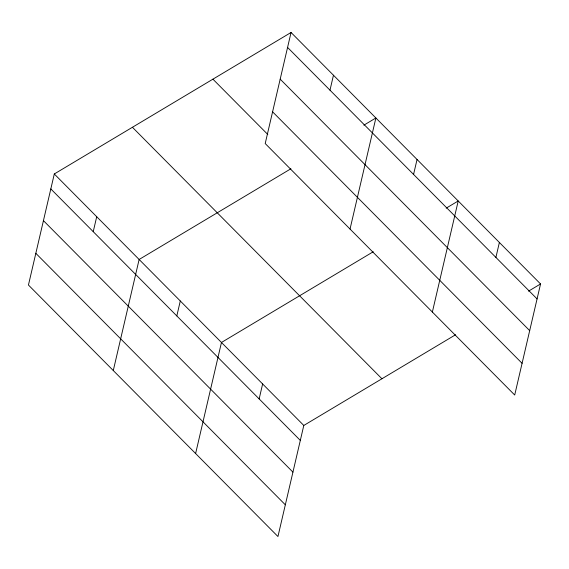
<?xml version="1.0" encoding="UTF-8"?>
<svg xmlns="http://www.w3.org/2000/svg" width="569" height="569" viewBox="0 0 569 569"><rect width="100%" height="100%" fill="white"/><g stroke="black" fill="none" stroke-linecap="round" stroke-linejoin="round"><path stroke-width="0.85" d="M291.051 32.476L265.204 143.544L514.703 395.028L540.55 283.967L291.051 32.476L54.297 173.972L28.45 285.033L277.949 536.524L303.796 425.456L455.584 334.743M93.231 231.675L96.709 216.725M113.281 370.54L139.128 259.478L290.915 168.758M176.817 315.923L180.295 300.973M195.615 453.536L221.462 342.467L373.25 251.754M329.984 90.179L333.462 75.229M259.151 398.912L262.629 383.961M350.035 229.051L375.881 117.982L363.861 125.166M413.571 174.427L417.049 159.476M432.369 312.04L458.216 200.971L446.196 208.154M495.905 257.423L499.383 242.465M528.53 291.15L540.55 283.967M287.573 47.426L537.072 298.917M280.19 79.148L529.689 330.632M272.587 111.823L522.086 363.314M212.92 79.169L267.814 134.497M132.428 127.278L381.927 378.762M54.297 173.972L303.796 425.456M50.819 188.922L300.318 440.413M43.436 220.637L292.935 472.128M35.833 253.319L285.332 504.81"/></g></svg>
